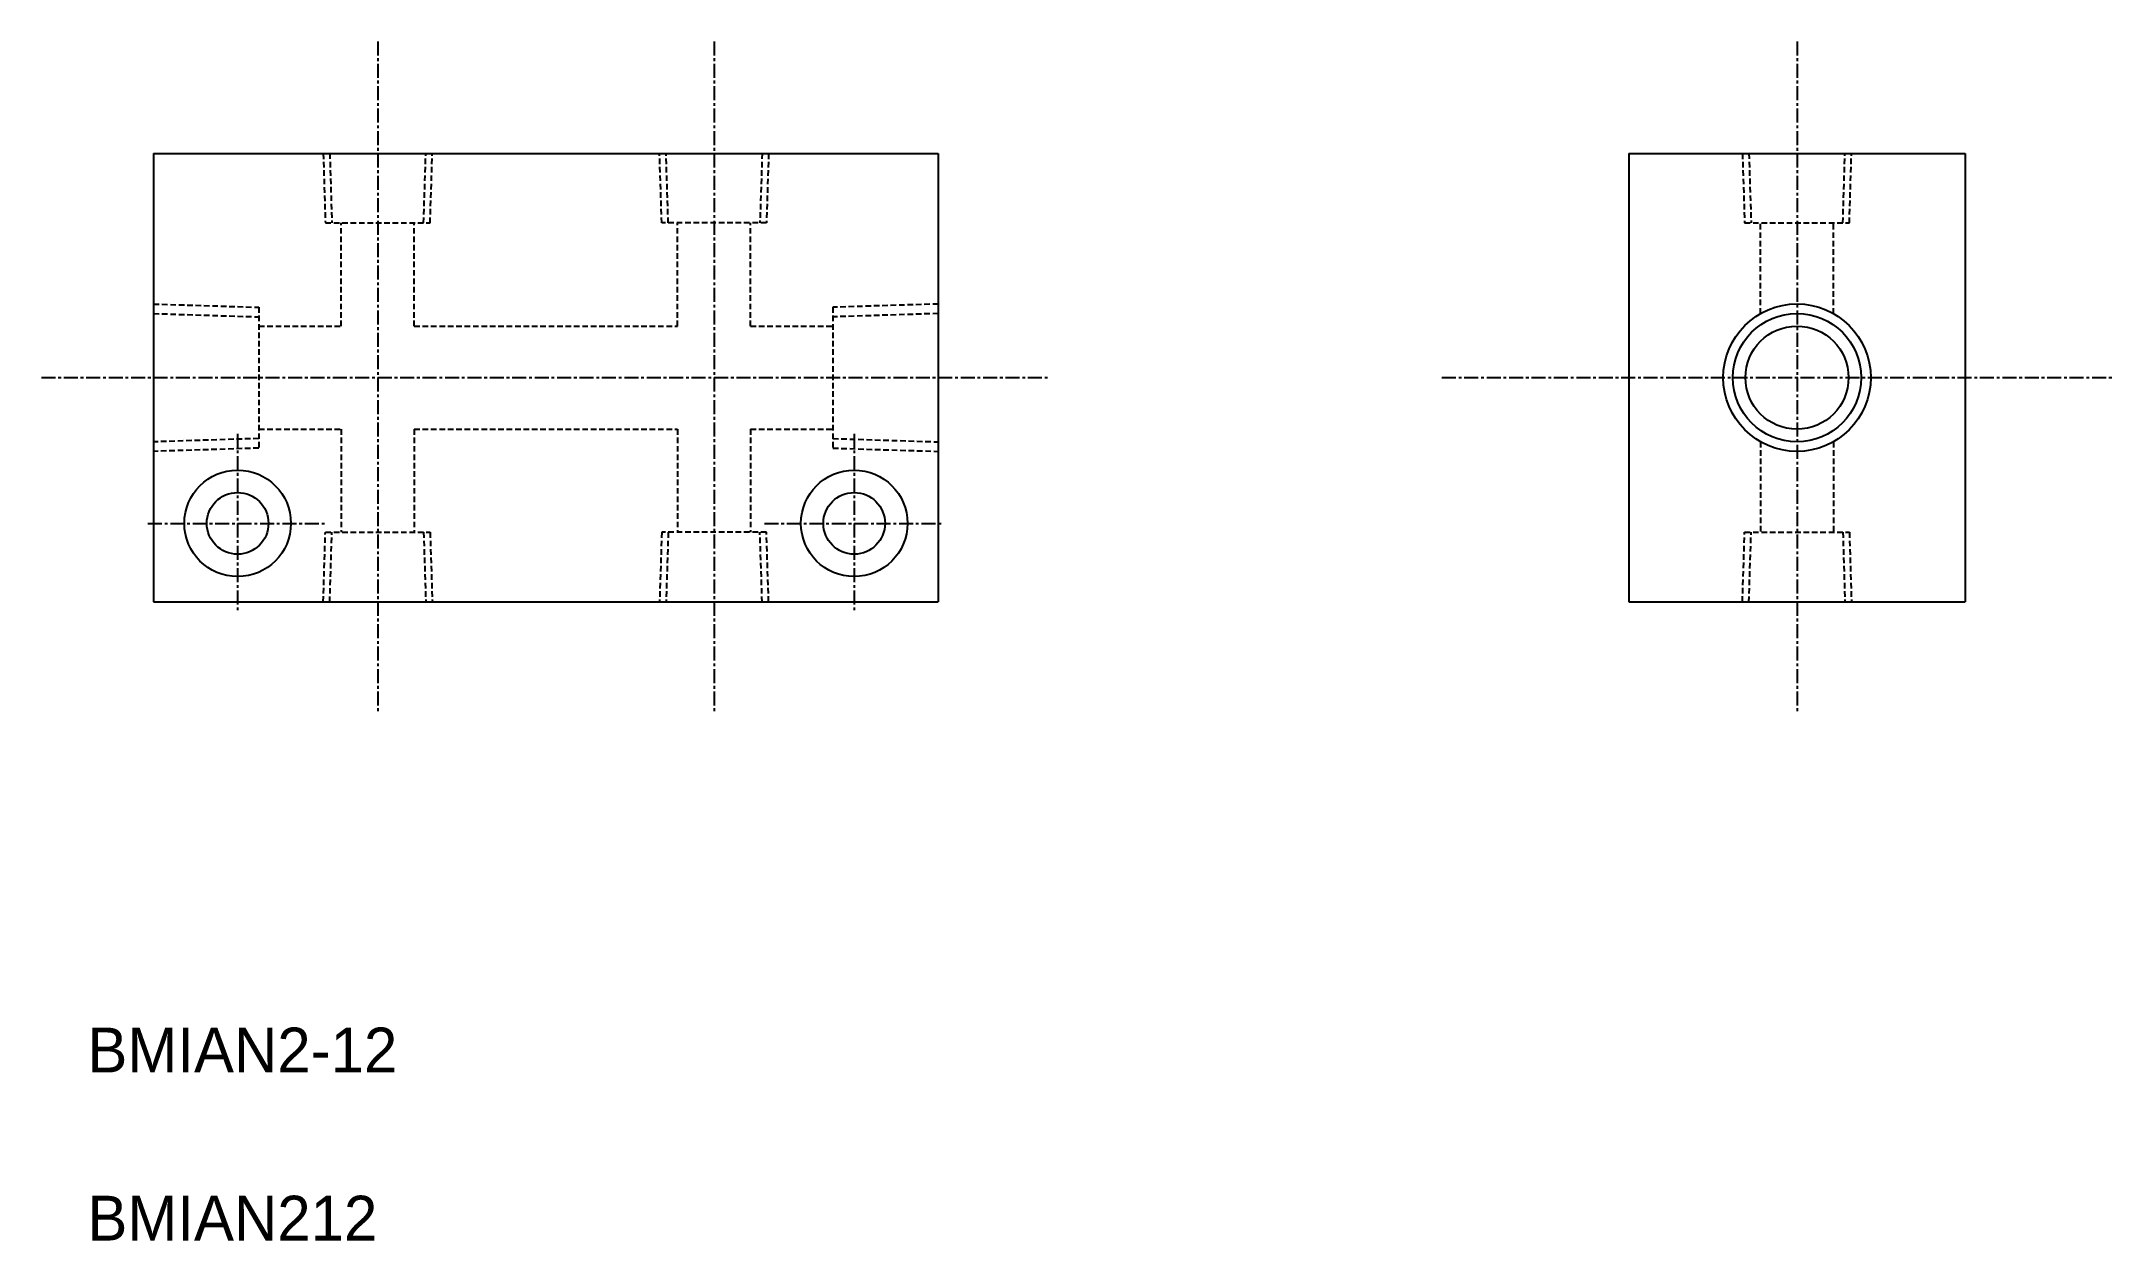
# Model space of a CAD drawing. Extents: x 1093 to 1278, y 95 to 202.
import ezdxf

# ---------------------------------------------------------------- set-up
doc = ezdxf.new("R2010")
doc.units = 0
doc.linetypes.add('CENTER', pattern=[2, 1.25, -0.25, 0.25, -0.25])
doc.linetypes.add('DASHED', pattern=[0.75, 0.5, -0.25])
doc.layers.get('0').update_dxf_attribs({"linetype": 'CONTINUOUS'})
doc.layers.add('CENTER', color=1, linetype='CENTER')

msp = doc.modelspace()

# ---------------------------------------------------------------- linework, layer by layer
at = {"color": 7, "linetype": 'CONTINUOUS'}
for p, q in [((1102.65, 192.05), (1102.65, 152.05)), ((1102.65, 192.05), (1172.65, 192.05)), ((1172.65, 192.05), (1172.65, 152.05)), ((1234.25, 192.05), (1264.25, 192.05)), ((1234.25, 192.05), (1234.25, 152.05)), ((1264.25, 192.05), (1264.25, 152.05)), ((1102.65, 152.05), (1172.65, 152.05)), ((1234.25, 152.05), (1264.25, 152.05))]:
    msp.add_line(p, q, dxfattribs=at)
at = {"color": 3, "linetype": 'DASHED'}
for p, q in [((1117.79, 192.05), (1117.98, 185.85)), ((1118.37, 192.06), (1118.56, 185.85)), ((1126.74, 185.85), (1126.94, 192.06)), ((1127.32, 185.85), (1127.52, 192.05)), ((1147.98, 185.85), (1147.79, 192.05)), ((1148.56, 185.85), (1148.37, 192.06)), ((1156.94, 192.06), (1156.74, 185.85)), ((1157.52, 192.05), (1157.32, 185.85)), ((1244.38, 192.05), (1244.58, 185.85)), ((1244.96, 192.06), (1245.16, 185.85)), ((1253.34, 185.85), (1253.53, 192.06)), ((1253.92, 185.85), (1254.11, 192.05)), ((1117.98, 185.85), (1127.32, 185.85)), ((1119.4, 176.65), (1119.4, 185.85)), ((1125.9, 176.65), (1125.9, 185.85)), ((1157.32, 185.85), (1147.98, 185.85)), ((1149.4, 176.65), (1149.4, 185.85)), ((1155.9, 176.65), (1155.9, 185.85)), ((1244.58, 185.85), (1253.92, 185.85)), ((1246, 177.76), (1246, 185.85)), ((1252.5, 177.76), (1252.5, 185.85)), ((1102.65, 178.62), (1112.05, 178.33)), ((1102.65, 177.77), (1112.05, 177.47)), ((1112.05, 178.33), (1112.05, 165.76)), ((1172.65, 178.62), (1163.25, 178.33)), ((1163.25, 178.33), (1163.25, 165.76)), ((1172.65, 177.77), (1163.25, 177.47)), ((1112.05, 176.65), (1119.4, 176.65)), ((1125.9, 176.65), (1149.4, 176.65)), ((1155.9, 176.65), (1163.25, 176.65)), ((1112.05, 166.62), (1102.65, 166.32)), ((1112.05, 167.45), (1119.4, 167.45)), ((1119.4, 167.45), (1119.4, 158.25)), ((1125.9, 167.45), (1125.9, 158.25)), ((1125.9, 167.45), (1149.4, 167.45)), ((1149.4, 167.45), (1149.4, 158.25)), ((1155.9, 167.45), (1155.9, 158.25)), ((1155.9, 167.45), (1163.25, 167.45)), ((1163.25, 166.62), (1172.65, 166.32)), ((1112.05, 165.76), (1102.65, 165.47)), ((1163.25, 165.76), (1172.65, 165.47)), ((1246, 166.33), (1246, 158.25)), ((1252.5, 166.33), (1252.5, 158.25)), ((1117.79, 152.05), (1117.98, 158.25)), ((1117.98, 158.25), (1127.32, 158.25)), ((1118.37, 152.03), (1118.56, 158.25)), ((1126.74, 158.25), (1126.94, 152.03)), ((1127.32, 158.25), (1127.52, 152.05)), ((1147.98, 158.25), (1147.79, 152.05)), ((1157.32, 158.25), (1147.98, 158.25)), ((1148.56, 158.25), (1148.37, 152.03)), ((1156.94, 152.03), (1156.74, 158.25)), ((1157.52, 152.05), (1157.32, 158.25)), ((1244.38, 152.05), (1244.58, 158.25)), ((1244.58, 158.25), (1253.92, 158.25)), ((1244.96, 152.03), (1245.16, 158.25)), ((1253.34, 158.25), (1253.53, 152.03)), ((1253.92, 158.25), (1254.11, 152.05))]:
    msp.add_line(p, q, dxfattribs=at)
at = {"color": 3, "linetype": 'CONTINUOUS'}
msp.add_circle((1249.25, 172.05), 6.58, dxfattribs=at)
at = {"color": 7, "linetype": 'CONTINUOUS'}
for centre, radius in [((1249.25, 172.05), 5.72), ((1249.25, 172.05), 4.6), ((1110.15, 159.05), 4.75), ((1165.15, 159.05), 4.75), ((1110.15, 159.05), 2.75), ((1165.15, 159.05), 2.75)]:
    msp.add_circle(centre, radius, dxfattribs=at)
at = {"layer": 'CENTER', "color": 1, "linetype": 'CENTER'}
for p, q in [((1122.65, 202.05), (1122.65, 142.05)), ((1152.65, 202.05), (1152.65, 142.05)), ((1249.25, 202.05), (1249.25, 142.05)), ((1092.65, 172.05), (1182.65, 172.05)), ((1217.57, 172.05), (1277.57, 172.05)), ((1110.15, 167.05), (1110.15, 151.05)), ((1165.15, 167.05), (1165.15, 151.05)), ((1102.15, 159.05), (1118.15, 159.05)), ((1157.15, 159.05), (1173.15, 159.05))]:
    msp.add_line(p, q, dxfattribs=at)

# ---------------------------------------------------------------- texts
at = {"color": 7, "linetype": 'CONTINUOUS'}
for s, p in [('BMIAN2-12', (1096.75, 110.06)), ('BMIAN212', (1096.75, 95.06))]:
    msp.add_text(s, height=4, dxfattribs=at).set_placement(p)

doc.saveas('drawing.dxf')
